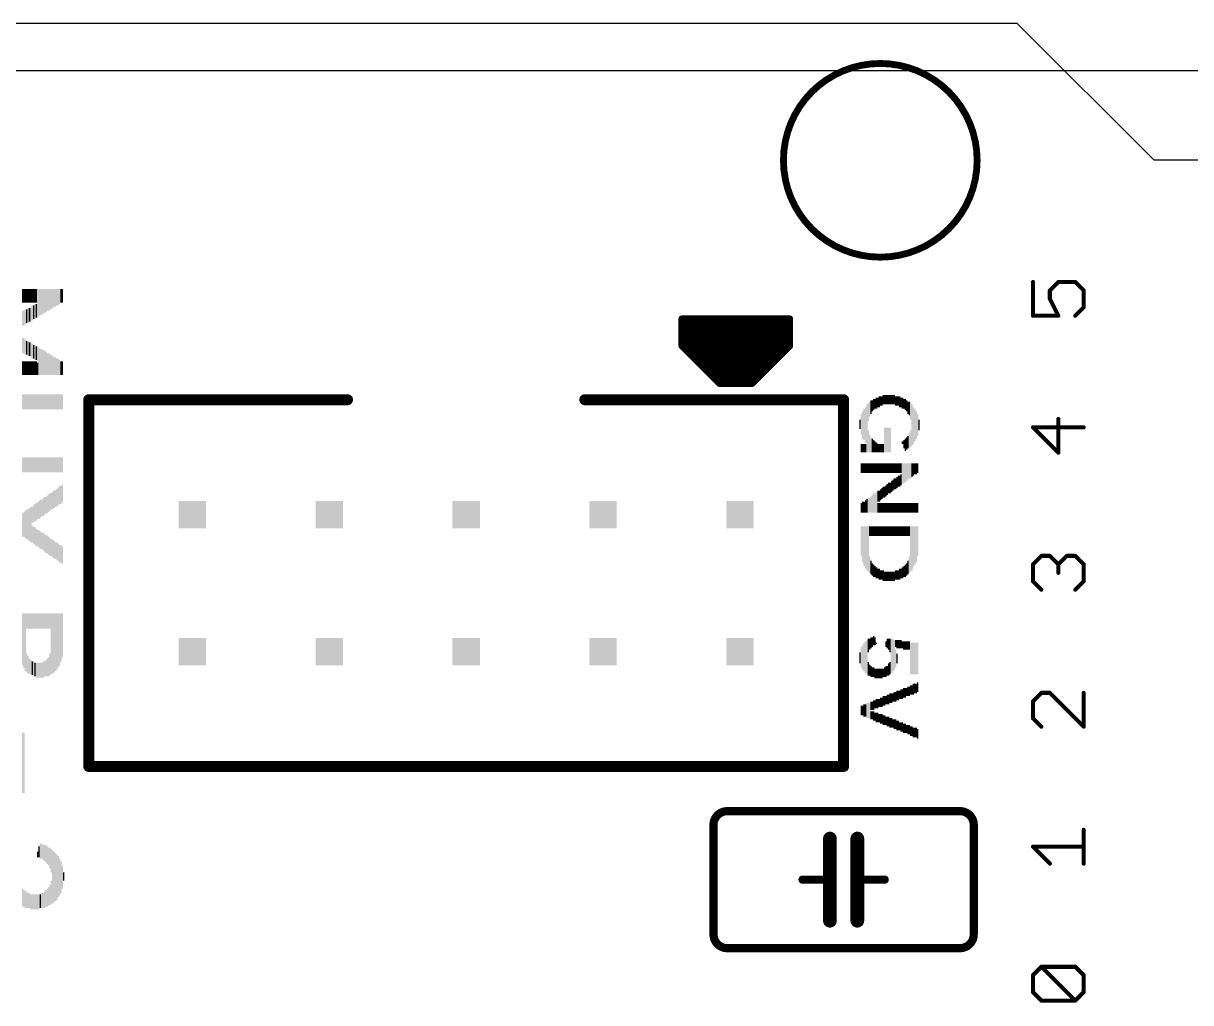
# Model space of a CAD drawing. Extents: x -5 to 130, y -14 to 61.
# Drawn here: x 68.49 to 90.14, y 42.72 to 60.88 of the extents above; entities that cross this region are included whole.
import ezdxf

# ---------------------------------------------------------------- set-up
doc = ezdxf.new("R2010")
doc.units = 0
for name, color, linetype in [('20', 178, 'CONTINUOUS'), ('21', 251, 'CONTINUOUS'), ('49', 251, 'CONTINUOUS'), ('51', 251, 'CONTINUOUS')]:
    doc.layers.add(name, color=color, linetype=linetype)

# ---------------------------------------------------------------- blocks, each defined once
blk = doc.blocks.new('RECT')
blk.add_solid([(-0.5, -0.5), (0.5, -0.5), (-0.5, 0.5), (0.5, 0.5)])

msp = doc.modelspace()

# ---------------------------------------------------------------- linework, layer by layer
at = {"layer": '20'}
msp.add_line((130, 60), (-5, 60), dxfattribs=at)
at = {"layer": '21'}
for points, const_width in [([(87.2113, 56.0842), (87.2113, 55.4571)], 0.0762), ([(87.5248, 55.9274), (87.6816, 56.0842)], 0.0762), ([(87.6816, 56.0842), (87.9951, 56.0842)], 0.0762), ([(87.9951, 56.0842), (88.1519, 55.9274)], 0.0762), ([(87.5248, 55.7706), (87.5248, 55.9274)], 0.0762), ([(88.1519, 55.9274), (88.1519, 55.6139)], 0.0762), ([(87.6816, 55.4571), (87.5248, 55.7706)], 0.0762), ([(88.1519, 55.6139), (87.9951, 55.4571)], 0.0762), ([(82.7, 55.4), (80.7, 55.4)], 0.127), ([(80.7, 55.4), (80.7, 54.9)], 0.127), ([(80.764, 55.4), (80.764, 54.836)], 0.127), ([(80.891, 55.4), (80.891, 54.709)], 0.127), ([(81.018, 55.4), (81.018, 54.582)], 0.127), ([(81.145, 55.4), (81.145, 54.455)], 0.127), ([(81.272, 55.4), (81.272, 54.328)], 0.127), ([(81.399, 55.4), (81.399, 54.201)], 0.127), ([(81.526, 55.4), (81.526, 54.2)], 0.127), ([(81.653, 55.4), (81.653, 54.2)], 0.127), ([(81.78, 55.4), (81.78, 54.2)], 0.127), ([(81.907, 55.4), (81.907, 54.2)], 0.127), ([(82.034, 55.4), (82.034, 54.234)], 0.127), ([(82.161, 55.4), (82.161, 54.361)], 0.127), ([(82.288, 55.4), (82.288, 54.488)], 0.127), ([(82.415, 55.4), (82.415, 54.615)], 0.127), ([(82.542, 55.4), (82.542, 54.742)], 0.127), ([(82.669, 55.4), (82.669, 54.869)], 0.127), ([(82.7, 54.9), (82.7, 55.4)], 0.127), ([(87.2113, 55.4571), (87.6816, 55.4571)], 0.0762), ([(80.7, 54.9), (81.4, 54.2)], 0.127), ([(82, 54.2), (82.7, 54.9)], 0.127), ([(81.4, 54.2), (81.7, 54.2)], 0.127), ([(81.7, 54.2), (82, 54.2)], 0.127), ([(69.7, 53.9), (69.7, 47.1)], 0.2032), ([(69.7, 53.9), (74.5, 53.9)], 0.2032), ([(83.7, 53.9), (78.9, 53.9)], 0.2032), ([(83.7, 53.9), (83.7, 47.1)], 0.2032), ([(87.6816, 52.9171), (87.6816, 53.5442)], 0.0762), ([(88.1519, 53.3874), (87.2113, 53.3874)], 0.0762), ([(87.2113, 53.3874), (87.6816, 52.9171)], 0.0762), ([(87.2113, 50.8474), (87.3681, 51.0042)], 0.0762), ([(87.2113, 50.5339), (87.2113, 50.8474)], 0.0762), ([(87.3681, 51.0042), (87.5248, 51.0042)], 0.0762), ([(87.5248, 51.0042), (87.6816, 50.8474)], 0.0762), ([(87.6816, 50.8474), (87.8384, 51.0042)], 0.0762), ([(87.6816, 50.8474), (87.6816, 50.6906)], 0.0762), ([(87.8384, 51.0042), (87.9951, 51.0042)], 0.0762), ([(87.9951, 51.0042), (88.1519, 50.8474)], 0.0762), ([(88.1519, 50.8474), (88.1519, 50.5339)], 0.0762), ([(87.3681, 50.3771), (87.2113, 50.5339)], 0.0762), ([(88.1519, 50.5339), (87.9951, 50.3771)], 0.0762), ([(87.3681, 48.4642), (87.2113, 48.3074)], 0.0762), ([(87.5248, 48.4642), (87.3681, 48.4642)], 0.0762), ([(88.1519, 47.8371), (87.5248, 48.4642)], 0.0762), ([(88.1519, 48.4642), (88.1519, 47.8371)], 0.0762), ([(87.2113, 48.3074), (87.2113, 47.9939)], 0.0762), ([(87.2113, 47.9939), (87.3681, 47.8371)], 0.0762), ([(83.7, 47.1), (69.7, 47.1)], 0.2032), ([(81.541, 46.27), (85.859, 46.27)], 0.1524), ([(81.287, 46.016), (81.287, 43.984)], 0.1524), ([(86.113, 46.016), (86.113, 43.984)], 0.1524), ([(88.1519, 45.2971), (88.1519, 45.9242)], 0.0762), ([(83.446, 45.762), (83.446, 45)], 0.254), ([(83.954, 45), (83.954, 45.762)], 0.254), ([(87.5248, 45.2971), (87.2113, 45.6106)], 0.0762), ([(87.2113, 45.6106), (88.1519, 45.6106)], 0.0762), ([(83.446, 45), (83.319, 45)], 0.1524), ([(83.446, 45), (83.446, 44.238)], 0.254), ([(83.954, 45), (83.954, 44.238)], 0.254), ([(84.081, 45), (83.954, 45)], 0.1524), ([(85.859, 43.73), (81.541, 43.73)], 0.1524), ([(87.2113, 43.2274), (87.3681, 43.3842)], 0.0762), ([(87.3681, 43.3842), (87.9951, 43.3842)], 0.0762), ([(87.9951, 42.7571), (87.3681, 43.3842)], 0.0762), ([(87.9951, 43.3842), (88.1519, 43.2274)], 0.0762), ([(87.2113, 42.9139), (87.2113, 43.2274)], 0.0762), ([(88.1519, 43.2274), (88.1519, 42.9139)], 0.0762), ([(87.3681, 42.7571), (87.2113, 42.9139)], 0.0762), ([(88.1519, 42.9139), (87.9951, 42.7571)], 0.0762), ([(87.9951, 42.7571), (87.3681, 42.7571)], 0.0762)]:
    msp.add_lwpolyline(points, dxfattribs=dict(at, const_width=const_width))
for points, const_width in [([(87.2303, 56.0842, 1), (87.1922, 56.0842)], 0.0381), ([(87.6816, 56.1032, 1), (87.6816, 56.0651)], 0.0381), ([(87.6951, 56.0707, 1), (87.6681, 56.0976)], 0.0381), ([(88.0086, 56.0976, 1), (87.9817, 56.0707)], 0.0381), ([(87.9951, 56.0651, 1), (87.9951, 56.1032)], 0.0381), ([(87.5114, 55.9409, 1), (87.5383, 55.9139)], 0.0381), ([(87.5439, 55.9274, 1), (87.5058, 55.9274)], 0.0381), ([(88.1709, 55.9274, 1), (88.1329, 55.9274)], 0.0381), ([(88.1384, 55.9139, 1), (88.1654, 55.9409)], 0.0381), ([(87.5419, 55.7792, 1), (87.5078, 55.7621)], 0.0381), ([(87.5058, 55.7706, 1), (87.5439, 55.7706)], 0.0381), ([(88.1654, 55.6004, 1), (88.1384, 55.6273)], 0.0381), ([(80.7, 55.4318, 1), (80.7, 55.3683)], 0.0635), ([(80.7318, 55.4, 1), (80.6683, 55.4)], 0.0635), ([(80.7958, 55.4, 1), (80.7323, 55.4)], 0.0635), ([(80.9228, 55.4, 1), (80.8593, 55.4)], 0.0635), ([(81.0498, 55.4, 1), (80.9862, 55.4)], 0.0635), ([(81.1768, 55.4, 1), (81.1133, 55.4)], 0.0635), ([(81.3038, 55.4, 1), (81.2403, 55.4)], 0.0635), ([(81.4308, 55.4, 1), (81.3672, 55.4)], 0.0635), ([(81.5578, 55.4, 1), (81.4943, 55.4)], 0.0635), ([(81.6848, 55.4, 1), (81.6213, 55.4)], 0.0635), ([(81.8118, 55.4, 1), (81.7482, 55.4)], 0.0635), ([(81.9388, 55.4, 1), (81.8753, 55.4)], 0.0635), ([(82.0658, 55.4, 1), (82.0023, 55.4)], 0.0635), ([(82.1928, 55.4, 1), (82.1292, 55.4)], 0.0635), ([(82.3198, 55.4, 1), (82.2563, 55.4)], 0.0635), ([(82.4468, 55.4, 1), (82.3833, 55.4)], 0.0635), ([(82.5738, 55.4, 1), (82.5102, 55.4)], 0.0635), ([(82.7007, 55.4, 1), (82.6372, 55.4)], 0.0635), ([(82.7318, 55.4, 1), (82.6683, 55.4)], 0.0635), ([(82.7, 55.3683, 1), (82.7, 55.4318)], 0.0635), ([(87.2113, 55.4762, 1), (87.2113, 55.4381)], 0.0381), ([(87.1922, 55.4571, 1), (87.2303, 55.4571)], 0.0381), ([(87.6646, 55.4486, 1), (87.6986, 55.4656)], 0.0381), ([(87.6816, 55.4381, 1), (87.6816, 55.4762)], 0.0381), ([(87.9817, 55.4706, 1), (88.0086, 55.4436)], 0.0381), ([(88.1329, 55.6139, 1), (88.1709, 55.6139)], 0.0381), ([(80.7225, 54.9225, 1), (80.6775, 54.8775)], 0.0635), ([(80.6683, 54.9, 1), (80.7318, 54.9)], 0.0635), ([(80.7323, 54.836, 1), (80.7958, 54.836)], 0.0635), ([(82.5102, 54.742, 1), (82.5738, 54.742)], 0.0635), ([(82.6372, 54.869, 1), (82.7007, 54.869)], 0.0635), ([(82.6683, 54.9, 1), (82.7318, 54.9)], 0.0635), ([(82.7225, 54.8775, 1), (82.6775, 54.9225)], 0.0635), ([(80.8593, 54.709, 1), (80.9228, 54.709)], 0.0635), ([(80.9862, 54.582, 1), (81.0498, 54.582)], 0.0635), ([(82.3833, 54.615, 1), (82.4468, 54.615)], 0.0635), ([(81.1133, 54.455, 1), (81.1768, 54.455)], 0.0635), ([(81.2403, 54.328, 1), (81.3038, 54.328)], 0.0635), ([(82.1292, 54.361, 1), (82.1928, 54.361)], 0.0635), ([(82.2563, 54.488, 1), (82.3198, 54.488)], 0.0635), ([(81.3672, 54.201, 1), (81.4308, 54.201)], 0.0635), ([(81.4, 54.2318, 1), (81.4, 54.1683)], 0.0635), ([(81.3775, 54.1775, 1), (81.4225, 54.2225)], 0.0635), ([(81.4943, 54.2, 1), (81.5578, 54.2)], 0.0635), ([(81.6213, 54.2, 1), (81.6848, 54.2)], 0.0635), ([(81.7, 54.2318, 1), (81.7, 54.1683)], 0.0635), ([(81.7, 54.1683, 1), (81.7, 54.2318)], 0.0635), ([(81.7482, 54.2, 1), (81.8118, 54.2)], 0.0635), ([(81.8753, 54.2, 1), (81.9388, 54.2)], 0.0635), ([(81.9775, 54.2225, 1), (82.0225, 54.1775)], 0.0635), ([(82, 54.1683, 1), (82, 54.2318)], 0.0635), ([(82.0023, 54.234, 1), (82.0658, 54.234)], 0.0635), ([(69.7508, 53.9, 1), (69.6492, 53.9)], 0.1016), ([(69.7, 53.9508, 1), (69.7, 53.8492)], 0.1016), ([(74.5, 53.8492, 1), (74.5, 53.9508)], 0.1016), ([(78.9, 53.9508, 1), (78.9, 53.8492)], 0.1016), ([(83.7508, 53.9, 1), (83.6492, 53.9)], 0.1016), ([(83.7, 53.8492, 1), (83.7, 53.9508)], 0.1016), ([(87.7006, 53.5442, 1), (87.6626, 53.5442)], 0.0381), ([(87.2248, 53.4009, 1), (87.1978, 53.3739)], 0.0381), ([(87.2113, 53.4064, 1), (87.2113, 53.3683)], 0.0381), ([(88.1519, 53.3683, 1), (88.1519, 53.4064)], 0.0381), ([(87.6626, 52.9171, 1), (87.7006, 52.9171)], 0.0381), ([(87.6681, 52.9036, 1), (87.6951, 52.9306)], 0.0381), ([(87.2303, 50.8474, 1), (87.1922, 50.8474)], 0.0381), ([(87.1978, 50.8609, 1), (87.2248, 50.8339)], 0.0381), ([(87.3681, 51.0232, 1), (87.3681, 50.9851)], 0.0381), ([(87.3815, 50.9907, 1), (87.3546, 51.0176)], 0.0381), ([(87.5383, 51.0176, 1), (87.5114, 50.9907)], 0.0381), ([(87.5248, 50.9851, 1), (87.5248, 51.0232)], 0.0381), ([(87.6681, 50.8609, 1), (87.6951, 50.8339)], 0.0381), ([(87.7006, 50.8474, 1), (87.6626, 50.8474)], 0.0381), ([(87.6681, 50.8339, 1), (87.6951, 50.8609)], 0.0381), ([(87.8384, 51.0232, 1), (87.8384, 50.9851)], 0.0381), ([(87.8518, 50.9907, 1), (87.8249, 51.0176)], 0.0381), ([(88.0086, 51.0176, 1), (87.9817, 50.9907)], 0.0381), ([(87.9951, 50.9851, 1), (87.9951, 51.0232)], 0.0381), ([(88.1709, 50.8474, 1), (88.1329, 50.8474)], 0.0381), ([(88.1384, 50.8339, 1), (88.1654, 50.8609)], 0.0381), ([(87.6626, 50.6906, 1), (87.7006, 50.6906)], 0.0381), ([(87.2248, 50.5473, 1), (87.1978, 50.5204)], 0.0381), ([(87.1922, 50.5339, 1), (87.2303, 50.5339)], 0.0381), ([(88.1329, 50.5339, 1), (88.1709, 50.5339)], 0.0381), ([(88.1654, 50.5204, 1), (88.1384, 50.5473)], 0.0381), ([(87.3546, 50.3636, 1), (87.3815, 50.3906)], 0.0381), ([(87.9817, 50.3906, 1), (88.0086, 50.3636)], 0.0381), ([(87.3681, 48.4832, 1), (87.3681, 48.4451)], 0.0381), ([(87.3815, 48.4507, 1), (87.3546, 48.4776)], 0.0381), ([(87.5383, 48.4776, 1), (87.5114, 48.4507)], 0.0381), ([(87.5248, 48.4451, 1), (87.5248, 48.4832)], 0.0381), ([(88.1709, 48.4642, 1), (88.1329, 48.4642)], 0.0381), ([(87.2303, 48.3074, 1), (87.1922, 48.3074)], 0.0381), ([(87.1978, 48.3209, 1), (87.2248, 48.2939)], 0.0381), ([(87.2248, 48.0073, 1), (87.1978, 47.9804)], 0.0381), ([(87.1922, 47.9939, 1), (87.2303, 47.9939)], 0.0381), ([(87.3546, 47.8236, 1), (87.3815, 47.8506)], 0.0381), ([(88.1329, 47.8371, 1), (88.1709, 47.8371)], 0.0381), ([(88.1384, 47.8236, 1), (88.1654, 47.8506)], 0.0381), ([(69.7, 47.1508, 1), (69.7, 47.0492)], 0.1016), ([(83.7, 47.0492, 1), (83.7, 47.1508)], 0.1016), ([(69.6492, 47.1, 1), (69.7508, 47.1)], 0.1016), ([(83.6492, 47.1, 1), (83.7508, 47.1)], 0.1016), ([(81.541, 46.27, 0.4142), (81.287, 46.016)], 0.1524), ([(81.541, 46.3081, 1), (81.541, 46.2319)], 0.0762), ([(81.541, 46.2319, 1), (81.541, 46.3081)], 0.0762), ([(86.113, 46.016, 0.4142), (85.859, 46.27)], 0.1524), ([(85.859, 46.3081, 1), (85.859, 46.2319)], 0.0762), ([(85.859, 46.2319, 1), (85.859, 46.3081)], 0.0762), ([(81.3251, 46.016, 1), (81.2489, 46.016)], 0.0762), ([(81.2489, 46.016, 1), (81.3251, 46.016)], 0.0762), ([(86.1511, 46.016, 1), (86.0749, 46.016)], 0.0762), ([(86.0749, 46.016, 1), (86.1511, 46.016)], 0.0762), ([(88.1709, 45.9242, 1), (88.1329, 45.9242)], 0.0381), ([(83.5095, 45.762, 1), (83.3825, 45.762)], 0.127), ([(84.0175, 45.762, 1), (83.8905, 45.762)], 0.127), ([(87.2248, 45.6241, 1), (87.1978, 45.5972)], 0.0381), ([(87.2113, 45.6297, 1), (87.2113, 45.5916)], 0.0381), ([(88.1519, 45.5916, 1), (88.1519, 45.6297)], 0.0381), ([(87.5114, 45.2836, 1), (87.5383, 45.3106)], 0.0381), ([(88.1329, 45.2971, 1), (88.1709, 45.2971)], 0.0381), ([(83.319, 45.0381, 1), (83.319, 44.9619)], 0.0762), ([(83.5095, 45, 1), (83.3825, 45)], 0.127), ([(83.3825, 45, 1), (83.5095, 45)], 0.127), ([(83.446, 44.9619, 1), (83.446, 45.0381)], 0.0762), ([(84.0175, 45, 1), (83.8905, 45)], 0.127), ([(83.8905, 45, 1), (84.0175, 45)], 0.127), ([(83.954, 45.0381, 1), (83.954, 44.9619)], 0.0762), ([(84.081, 44.9619, 1), (84.081, 45.0381)], 0.0762), ([(83.3825, 44.238, 1), (83.5095, 44.238)], 0.127), ([(83.8905, 44.238, 1), (84.0175, 44.238)], 0.127), ([(81.287, 43.984, 0.4142), (81.541, 43.73)], 0.1524), ([(81.3251, 43.984, 1), (81.2489, 43.984)], 0.0762), ([(81.2489, 43.984, 1), (81.3251, 43.984)], 0.0762), ([(85.859, 43.73, 0.4142), (86.113, 43.984)], 0.1524), ([(86.1511, 43.984, 1), (86.0749, 43.984)], 0.0762), ([(86.0749, 43.984, 1), (86.1511, 43.984)], 0.0762), ([(81.541, 43.7681, 1), (81.541, 43.6919)], 0.0762), ([(81.541, 43.6919, 1), (81.541, 43.7681)], 0.0762), ([(85.859, 43.7681, 1), (85.859, 43.6919)], 0.0762), ([(85.859, 43.6919, 1), (85.859, 43.7681)], 0.0762), ([(87.3681, 43.4032, 1), (87.3681, 43.3651)], 0.0381), ([(87.3815, 43.3976, 1), (87.3546, 43.3707)], 0.0381), ([(87.3815, 43.3707, 1), (87.3546, 43.3976)], 0.0381), ([(88.0086, 43.3976, 1), (87.9817, 43.3707)], 0.0381), ([(87.9951, 43.3651, 1), (87.9951, 43.4032)], 0.0381), ([(87.2303, 43.2274, 1), (87.1922, 43.2274)], 0.0381), ([(87.1978, 43.2409, 1), (87.2248, 43.2139)], 0.0381), ([(88.1709, 43.2274, 1), (88.1329, 43.2274)], 0.0381), ([(88.1384, 43.2139, 1), (88.1654, 43.2409)], 0.0381), ([(87.2248, 42.9273, 1), (87.1978, 42.9004)], 0.0381), ([(87.1922, 42.9139, 1), (87.2303, 42.9139)], 0.0381), ([(88.1329, 42.9139, 1), (88.1709, 42.9139)], 0.0381), ([(88.1654, 42.9004, 1), (88.1384, 42.9273)], 0.0381), ([(87.3681, 42.7762, 1), (87.3681, 42.7381)], 0.0381), ([(87.3546, 42.7436, 1), (87.3815, 42.7706)], 0.0381), ([(87.9817, 42.7706, 1), (88.0086, 42.7436)], 0.0381), ([(87.9817, 42.7436, 1), (88.0086, 42.7706)], 0.0381), ([(87.9951, 42.7381, 1), (87.9951, 42.7762)], 0.0381)]:
    msp.add_lwpolyline(points, format="xyb", dxfattribs=dict(at, const_width=const_width))
at = {"layer": '49', "const_width": 0.127}
msp.add_lwpolyline([(84.38, 56.544, 1), (84.38, 60.136, 1), (84.38, 56.544)], format="xyb", dxfattribs=at)
at = {"layer": '51'}
for p, q in [((86.92, 60.88), (54.154, 60.88)), ((89.46, 58.34), (86.92, 60.88)), ((92, 58.34), (89.46, 58.34))]:
    msp.add_line(p, q, dxfattribs=at)
at = {"layer": '51', "const_width": 0.1524}
for points in [[(83.319, 45), (82.938, 45)], [(84.462, 45), (84.081, 45)]]:
    msp.add_lwpolyline(points, dxfattribs=at)
at = {"layer": '51', "const_width": 0.0762}
for points in [[(82.938, 45.0381, 1), (82.938, 44.9619)], [(83.319, 44.9619, 1), (83.319, 45.0381)], [(84.081, 45.0381, 1), (84.081, 44.9619)], [(84.462, 44.9619, 1), (84.462, 45.0381)]]:
    msp.add_lwpolyline(points, format="xyb", dxfattribs=at)

# ---------------------------------------------------------------- block references
at = {"layer": '21', "yscale": 0.0254, "rotation": 270}
for p, xscale in [((68.4752, 55.8295), 0.254), ((68.5006, 55.8295), 0.254), ((68.526, 55.8295), 0.254), ((68.5514, 55.8295), 0.254), ((68.5768, 55.8295), 0.254), ((68.6022, 55.8295), 0.254), ((68.6276, 55.8295), 0.254), ((68.653, 55.8295), 0.254), ((68.6784, 55.8295), 0.254), ((68.7038, 55.8295), 0.254), ((68.7292, 55.8295), 0.254), ((68.7546, 55.6898), 0.5334), ((68.78, 55.7025), 0.508), ((68.8054, 55.7152), 0.4826), ((68.8308, 55.7152), 0.4826), ((68.8562, 55.7279), 0.4572), ((68.8816, 55.7279), 0.4572), ((68.907, 55.7406), 0.4318), ((68.9324, 55.7533), 0.4064), ((68.9578, 55.7533), 0.4064), ((68.9832, 55.766), 0.381), ((69.0086, 55.766), 0.381), ((69.034, 55.7787), 0.3556), ((69.0594, 55.7914), 0.3302), ((69.0848, 55.7914), 0.3302), ((69.1102, 55.8041), 0.3048), ((69.1356, 55.8041), 0.3048), ((69.161, 55.8168), 0.2794), ((69.1864, 55.8295), 0.254), ((69.2118, 55.8295), 0.254), ((68.653, 55.512), 0.2794), ((68.6784, 55.5247), 0.254), ((68.7038, 55.5374), 0.2794), ((68.7292, 55.5501), 0.254), ((68.4752, 55.4104), 0.2794), ((68.5006, 55.4104), 0.2794), ((68.526, 55.4358), 0.2794), ((68.5514, 55.4485), 0.254), ((68.5768, 55.4612), 0.2794), ((68.6022, 55.4739), 0.254), ((68.6276, 55.4866), 0.2794), ((68.4752, 54.9024), 0.2794), ((68.5006, 54.9024), 0.2794), ((68.526, 54.877), 0.2794), ((68.5514, 54.8643), 0.254), ((68.5768, 54.8516), 0.2794), ((68.6022, 54.8389), 0.254), ((68.6276, 54.8262), 0.2794), ((68.653, 54.8008), 0.2794), ((68.6784, 54.7881), 0.254), ((68.7038, 54.7754), 0.2794), ((68.7292, 54.7627), 0.254), ((68.7546, 54.75), 0.2794), ((68.78, 54.6103), 0.508), ((68.8054, 54.5976), 0.4826), ((68.8308, 54.5976), 0.4826), ((68.8562, 54.5849), 0.4572), ((68.8816, 54.5849), 0.4572), ((68.907, 54.5722), 0.4318), ((68.4752, 54.4833), 0.254), ((68.5006, 54.4833), 0.254), ((68.526, 54.4833), 0.254), ((68.5514, 54.4833), 0.254), ((68.5768, 54.4833), 0.254), ((68.6022, 54.4833), 0.254), ((68.6276, 54.4833), 0.254), ((68.653, 54.4833), 0.254), ((68.6784, 54.4833), 0.254), ((68.7038, 54.4833), 0.254), ((68.7292, 54.4833), 0.254), ((68.7546, 54.4706), 0.2286), ((68.9324, 54.5595), 0.4064), ((68.9578, 54.5595), 0.4064), ((68.9832, 54.5468), 0.381), ((69.0086, 54.5468), 0.381), ((69.034, 54.5341), 0.3556), ((69.0594, 54.5214), 0.3302), ((69.0848, 54.5214), 0.3302), ((69.1102, 54.5087), 0.3048), ((69.1356, 54.5087), 0.3048), ((69.161, 54.496), 0.2794), ((69.1864, 54.4833), 0.254), ((69.2118, 54.4833), 0.254), ((68.4752, 53.861), 0.2794), ((68.5006, 53.861), 0.2794), ((68.526, 53.861), 0.2794), ((68.5514, 53.861), 0.2794), ((68.5768, 53.861), 0.2794), ((68.6022, 53.861), 0.2794), ((68.6276, 53.861), 0.2794), ((68.653, 53.861), 0.2794), ((68.6784, 53.861), 0.2794), ((68.7038, 53.861), 0.2794), ((68.7292, 53.861), 0.2794), ((68.7546, 53.861), 0.2794), ((68.78, 53.861), 0.2794), ((68.8054, 53.861), 0.2794), ((68.8308, 53.861), 0.2794), ((68.8562, 53.861), 0.2794), ((68.8816, 53.861), 0.2794), ((68.907, 53.861), 0.2794), ((68.9324, 53.861), 0.2794), ((68.9578, 53.861), 0.2794), ((68.9832, 53.861), 0.2794), ((69.0086, 53.861), 0.2794), ((69.034, 53.861), 0.2794), ((69.0594, 53.861), 0.2794), ((69.0848, 53.861), 0.2794), ((69.1102, 53.861), 0.2794), ((69.1356, 53.861), 0.2794), ((69.161, 53.861), 0.2794), ((69.1864, 53.861), 0.2794), ((69.2118, 53.861), 0.2794), ((84.2586, 53.8127), 0.2032), ((84.284, 53.8254), 0.1778), ((84.3094, 53.8381), 0.2032), ((84.3348, 53.8508), 0.1778), ((84.3602, 53.8635), 0.2032), ((84.3856, 53.8762), 0.1778), ((84.411, 53.8762), 0.1778), ((84.4364, 53.9016), 0.1778), ((84.4618, 53.9016), 0.1778), ((84.4872, 53.9016), 0.1778), ((84.5126, 53.9016), 0.1778), ((84.538, 53.9016), 0.1778), ((84.5634, 53.9016), 0.1778), ((84.5888, 53.9016), 0.1778), ((84.6142, 53.9016), 0.1778), ((84.6396, 53.9016), 0.1778), ((84.665, 53.8762), 0.1778), ((84.6904, 53.8762), 0.1778), ((84.7158, 53.8762), 0.1778), ((84.7412, 53.8635), 0.2032), ((84.7666, 53.8508), 0.1778), ((84.792, 53.8381), 0.2032), ((84.8174, 53.8254), 0.1778), ((84.8428, 53.8127), 0.2032), ((84.0808, 53.4444), 0.5842), ((84.1062, 53.4317), 0.6604), ((84.1316, 53.3682), 0.889), ((84.157, 53.673), 0.3302), ((84.1824, 53.7238), 0.2794), ((84.2078, 53.7619), 0.254), ((84.2332, 53.7873), 0.2032), ((84.8682, 53.7873), 0.2032), ((84.8936, 53.7492), 0.2286), ((84.919, 53.7365), 0.254), ((84.9444, 53.6857), 0.3048), ((84.9698, 53.4317), 0.762), ((84.9952, 53.419), 0.6858), ((85.0206, 53.4317), 0.6096), ((84.0046, 53.4444), 0.1778), ((84.03, 53.4444), 0.381), ((84.0554, 53.4317), 0.508), ((85.046, 53.4317), 0.508), ((85.0714, 53.4317), 0.4064), ((85.0968, 53.4317), 0.2032), ((84.157, 53.1269), 0.4064), ((84.1824, 53.0888), 0.3302), ((84.4618, 53.1523), 0.4572), ((84.4872, 53.1523), 0.4572), ((84.5126, 53.1523), 0.4572), ((84.538, 53.1523), 0.4572), ((84.5634, 53.1523), 0.4572), ((84.919, 53.1396), 0.2794), ((84.9444, 53.1777), 0.3048), ((84.03, 52.9999), 0.1524), ((84.0554, 52.9999), 0.1524), ((84.0808, 52.9999), 0.1524), ((84.1062, 52.9999), 0.1524), ((84.2078, 53.0634), 0.2794), ((84.2332, 53.0507), 0.254), ((84.2586, 53.038), 0.2286), ((84.284, 53.0253), 0.2032), ((84.3094, 53.0126), 0.1778), ((84.3348, 52.9999), 0.1524), ((84.3602, 52.9999), 0.1524), ((84.3856, 52.9999), 0.1524), ((84.411, 52.9999), 0.1524), ((84.4364, 52.9999), 0.1524), ((84.792, 53.1015), 0.0508), ((84.8174, 53.0761), 0.1524), ((84.8428, 53.0634), 0.2286), ((84.8682, 53.0888), 0.2286), ((84.8936, 53.1142), 0.2286), ((68.4752, 52.6926), 0.2794), ((68.5006, 52.6926), 0.2794), ((68.526, 52.6926), 0.2794), ((68.5514, 52.6926), 0.2794), ((68.5768, 52.6926), 0.2794), ((68.6022, 52.6926), 0.2794), ((68.6276, 52.6926), 0.2794), ((68.653, 52.6926), 0.2794), ((68.6784, 52.6926), 0.2794), ((68.7038, 52.6926), 0.2794), ((68.7292, 52.6926), 0.2794), ((68.7546, 52.6926), 0.2794), ((68.78, 52.6926), 0.2794), ((68.8054, 52.6926), 0.2794), ((68.8308, 52.6926), 0.2794), ((68.8562, 52.6926), 0.2794), ((68.8816, 52.6926), 0.2794), ((68.907, 52.6926), 0.2794), ((68.9324, 52.6926), 0.2794), ((68.9578, 52.6926), 0.2794), ((68.9832, 52.6926), 0.2794), ((69.0086, 52.6926), 0.2794), ((69.034, 52.6926), 0.2794), ((69.0594, 52.6926), 0.2794), ((69.0848, 52.6926), 0.2794), ((69.1102, 52.6926), 0.2794), ((69.1356, 52.6926), 0.2794), ((69.161, 52.6926), 0.2794), ((69.1864, 52.6926), 0.2794), ((69.2118, 52.6926), 0.2794), ((84.03, 52.6316), 0.1778), ((84.0554, 52.6316), 0.1778), ((84.0808, 52.6316), 0.1778), ((84.1062, 52.6316), 0.1778), ((84.1316, 52.6316), 0.1778), ((84.157, 52.6316), 0.1778), ((84.1824, 52.6316), 0.1778), ((84.2078, 52.6316), 0.1778), ((84.2332, 52.6316), 0.1778), ((84.2586, 52.6316), 0.1778), ((84.284, 52.6316), 0.1778), ((84.3094, 52.6316), 0.1778), ((84.3348, 52.6316), 0.1778), ((84.3602, 52.6316), 0.1778), ((84.3856, 52.6316), 0.1778), ((84.411, 52.6316), 0.1778), ((84.4364, 52.6316), 0.1778), ((84.4618, 52.6316), 0.1778), ((84.4872, 52.6316), 0.1778), ((84.5126, 52.6316), 0.1778), ((84.538, 52.6316), 0.1778), ((84.5634, 52.6316), 0.1778), ((84.5888, 52.6316), 0.1778), ((84.6142, 52.6316), 0.1778), ((84.6396, 52.6316), 0.1778), ((84.665, 52.6316), 0.1778), ((84.6904, 52.6316), 0.1778), ((84.7158, 52.6316), 0.1778), ((84.7412, 52.6316), 0.1778), ((84.7666, 52.6316), 0.1778), ((84.792, 52.53), 0.381), ((84.8174, 52.5427), 0.3556), ((84.8428, 52.5427), 0.3556), ((84.8682, 52.5554), 0.3302), ((84.8936, 52.5681), 0.3048), ((84.919, 52.5808), 0.2794), ((84.9444, 52.5808), 0.2794), ((84.9698, 52.5935), 0.254), ((84.9952, 52.6062), 0.2286), ((85.0206, 52.6189), 0.2032), ((85.046, 52.6189), 0.2032), ((85.0714, 52.6316), 0.1778), ((84.5888, 52.2887), 0.2032), ((84.6142, 52.3141), 0.2032), ((84.6396, 52.3395), 0.2032), ((84.665, 52.3395), 0.2032), ((84.6904, 52.3649), 0.2032), ((84.7158, 52.3903), 0.2032), ((84.7412, 52.3903), 0.2032), ((84.7666, 52.4157), 0.2032), ((68.9832, 52.0068), 0.3302), ((69.0086, 52.0195), 0.3048), ((69.034, 52.0322), 0.3302), ((69.0594, 52.0576), 0.3302), ((69.0848, 52.0703), 0.3048), ((69.1102, 52.083), 0.3302), ((69.1356, 52.1084), 0.3302), ((69.161, 52.1338), 0.3302), ((69.1864, 52.1338), 0.3302), ((69.2118, 52.1592), 0.3302), ((84.3094, 51.9966), 0.381), ((84.3348, 52.1109), 0.2032), ((84.3602, 52.1109), 0.2032), ((84.3856, 52.1363), 0.2032), ((84.411, 52.1617), 0.2032), ((84.4364, 52.1871), 0.2032), ((84.4618, 52.1871), 0.2032), ((84.4872, 52.2125), 0.2032), ((84.5126, 52.2379), 0.2032), ((84.538, 52.2633), 0.2032), ((84.5634, 52.2633), 0.2032), ((68.7038, 51.8036), 0.3302), ((68.7292, 51.829), 0.3302), ((68.7546, 51.8417), 0.3048), ((68.78, 51.8544), 0.3302), ((68.8054, 51.8798), 0.3302), ((68.8308, 51.8925), 0.3048), ((68.8562, 51.9052), 0.3302), ((68.8816, 51.9306), 0.3302), ((68.907, 51.9433), 0.3048), ((68.9324, 51.956), 0.3302), ((68.9578, 51.9814), 0.3302), ((84.03, 51.895), 0.1778), ((84.0554, 51.9077), 0.2032), ((84.0808, 51.9077), 0.2032), ((84.1062, 51.9204), 0.2286), ((84.1316, 51.9331), 0.254), ((84.157, 51.9458), 0.2794), ((84.1824, 51.9458), 0.2794), ((84.2078, 51.9585), 0.3048), ((84.2332, 51.9712), 0.3302), ((84.2586, 51.9839), 0.3556), ((84.284, 51.9839), 0.3556), ((84.3348, 51.895), 0.1778), ((84.3602, 51.895), 0.1778), ((84.3856, 51.895), 0.1778), ((84.411, 51.895), 0.1778), ((84.4364, 51.895), 0.1778), ((84.4618, 51.895), 0.1778), ((84.4872, 51.895), 0.1778), ((84.5126, 51.895), 0.1778), ((84.538, 51.895), 0.1778), ((84.5634, 51.895), 0.1778), ((84.5888, 51.895), 0.1778), ((84.6142, 51.895), 0.1778), ((84.6396, 51.895), 0.1778), ((84.665, 51.895), 0.1778), ((84.6904, 51.895), 0.1778), ((84.7158, 51.895), 0.1778), ((84.7412, 51.895), 0.1778), ((84.7666, 51.895), 0.1778), ((84.792, 51.895), 0.1778), ((84.8174, 51.895), 0.1778), ((84.8428, 51.895), 0.1778), ((84.8682, 51.895), 0.1778), ((84.8936, 51.895), 0.1778), ((84.919, 51.895), 0.1778), ((84.9444, 51.895), 0.1778), ((84.9698, 51.895), 0.1778), ((84.9952, 51.895), 0.1778), ((85.0206, 51.895), 0.1778), ((85.046, 51.895), 0.1778), ((85.0714, 51.895), 0.1778), ((68.4752, 51.575), 0.4318), ((68.5006, 51.5877), 0.4572), ((68.526, 51.5877), 0.508), ((68.5514, 51.5877), 0.5588), ((68.5768, 51.5877), 0.5588), ((68.6022, 51.5877), 0.6096), ((68.6276, 51.5877), 0.6604), ((68.653, 51.7655), 0.3048), ((68.6784, 51.7909), 0.3048), ((68.653, 51.4099), 0.3048), ((68.6784, 51.3845), 0.3048), ((68.7038, 51.3718), 0.3302), ((84.03, 51.2727), 0.5588), ((84.0554, 51.2219), 0.6604), ((84.0808, 51.1838), 0.7366), ((84.1062, 51.1584), 0.7874), ((84.1316, 51.1457), 0.8128), ((84.157, 51.133), 0.8382), ((84.1824, 51.4632), 0.1778), ((84.2078, 51.4632), 0.1778), ((84.2332, 51.4632), 0.1778), ((84.2586, 51.4632), 0.1778), ((84.284, 51.4632), 0.1778), ((84.3094, 51.4632), 0.1778), ((84.3348, 51.4632), 0.1778), ((84.3602, 51.4632), 0.1778), ((84.3856, 51.4632), 0.1778), ((84.411, 51.4632), 0.1778), ((84.4364, 51.4632), 0.1778), ((84.4618, 51.4632), 0.1778), ((84.4872, 51.4632), 0.1778), ((84.5126, 51.4632), 0.1778), ((84.538, 51.4632), 0.1778), ((84.5634, 51.4632), 0.1778), ((84.5888, 51.4632), 0.1778), ((84.6142, 51.4632), 0.1778), ((84.6396, 51.4632), 0.1778), ((84.665, 51.4632), 0.1778), ((84.6904, 51.4632), 0.1778), ((84.7158, 51.4632), 0.1778), ((84.7412, 51.4632), 0.1778), ((84.7666, 51.4632), 0.1778), ((84.792, 51.4632), 0.1778), ((84.8174, 51.4632), 0.1778), ((84.8428, 51.4632), 0.1778), ((84.8682, 51.4632), 0.1778), ((84.8936, 51.4632), 0.1778), ((84.919, 51.4632), 0.1778), ((84.9444, 51.133), 0.8382), ((84.9698, 51.1457), 0.8128), ((84.9952, 51.1711), 0.762), ((85.0206, 51.1965), 0.7112), ((85.046, 51.2219), 0.6604), ((85.0714, 51.2727), 0.5588), ((68.7292, 51.3464), 0.3302), ((68.7546, 51.3337), 0.3048), ((68.78, 51.321), 0.3302), ((68.8054, 51.2956), 0.3302), ((68.8308, 51.2829), 0.3048), ((68.8562, 51.2702), 0.3302), ((68.8816, 51.2448), 0.3302), ((68.907, 51.2194), 0.3302), ((68.9324, 51.2194), 0.3302), ((68.9578, 51.194), 0.3302), ((68.9832, 51.1686), 0.3302), ((69.0086, 51.1559), 0.3048), ((69.034, 51.1432), 0.3302), ((69.0594, 51.1178), 0.3302), ((69.0848, 51.1051), 0.3048), ((69.1102, 51.0924), 0.3302), ((69.1356, 51.067), 0.3302), ((69.161, 51.0416), 0.3302), ((69.1864, 51.0416), 0.3302), ((69.2118, 51.0162), 0.3302), ((84.1824, 50.8409), 0.3048), ((84.2078, 50.7901), 0.254), ((84.8936, 50.7901), 0.254), ((84.919, 50.8409), 0.3048), ((84.2332, 50.752), 0.2286), ((84.2586, 50.7266), 0.2286), ((84.284, 50.7139), 0.2032), ((84.3094, 50.6885), 0.2032), ((84.3348, 50.6758), 0.1778), ((84.3602, 50.6631), 0.2032), ((84.3856, 50.6504), 0.1778), ((84.411, 50.6504), 0.1778), ((84.4364, 50.6377), 0.2032), ((84.4618, 50.625), 0.1778), ((84.4872, 50.625), 0.1778), ((84.5126, 50.625), 0.1778), ((84.538, 50.625), 0.1778), ((84.5634, 50.625), 0.1778), ((84.5888, 50.625), 0.1778), ((84.6142, 50.625), 0.1778), ((84.6396, 50.625), 0.1778), ((84.665, 50.6504), 0.1778), ((84.6904, 50.6504), 0.1778), ((84.7158, 50.6504), 0.1778), ((84.7412, 50.6631), 0.2032), ((84.7666, 50.6758), 0.1778), ((84.792, 50.6885), 0.2032), ((84.8174, 50.7139), 0.2032), ((84.8428, 50.7266), 0.2286), ((84.8682, 50.752), 0.2286), ((68.4752, 49.4541), 0.9652), ((68.5006, 49.4287), 1.016), ((68.526, 49.4033), 1.0668), ((68.5514, 49.797), 0.2794), ((68.5768, 49.797), 0.2794), ((68.6022, 49.797), 0.2794), ((68.6276, 49.797), 0.2794), ((68.653, 49.797), 0.2794), ((68.6784, 49.797), 0.2794), ((68.7038, 49.797), 0.2794), ((68.7292, 49.797), 0.2794), ((68.7546, 49.797), 0.2794), ((68.78, 49.797), 0.2794), ((68.8054, 49.797), 0.2794), ((68.8308, 49.797), 0.2794), ((68.8562, 49.797), 0.2794), ((68.8816, 49.797), 0.2794), ((68.907, 49.797), 0.2794), ((68.9324, 49.797), 0.2794), ((68.9578, 49.797), 0.2794), ((68.9832, 49.797), 0.2794), ((69.0086, 49.3779), 1.1176), ((69.034, 49.3779), 1.1176), ((69.0594, 49.3906), 1.0922), ((69.0848, 49.4033), 1.0668), ((69.1102, 49.416), 1.0414), ((69.1356, 49.4414), 0.9906), ((69.161, 49.4541), 0.9652), ((69.1864, 49.4922), 0.889), ((69.2118, 49.5303), 0.8128), ((84.08, 49.127), 0.5334), ((84.1054, 49.127), 0.5842), ((84.1308, 49.127), 0.635), ((84.1562, 49.3429), 0.254), ((84.1816, 49.3683), 0.2032), ((84.207, 49.3937), 0.2032), ((84.2324, 49.4064), 0.1778), ((84.2578, 49.4318), 0.1778), ((84.2832, 49.4191), 0.1524), ((84.3086, 49.381), 0.0254), ((84.4864, 49.3683), 0.1016), ((84.5118, 49.381), 0.1778), ((84.5372, 49.3683), 0.2032), ((84.5626, 49.3429), 0.254), ((84.588, 49.1524), 0.635), ((84.6134, 49.1651), 0.6096), ((84.6388, 49.1651), 0.5588), ((84.6642, 49.381), 0.127), ((84.6896, 49.3683), 0.1524), ((84.715, 49.3683), 0.1524), ((84.7404, 49.3683), 0.1524), ((84.7658, 49.3683), 0.1524), ((84.7912, 49.3556), 0.127), ((84.8166, 49.3429), 0.1524), ((84.842, 49.3429), 0.1524), ((84.8674, 49.3429), 0.1524), ((84.8928, 49.3429), 0.1524), ((84.9182, 49.3429), 0.1524), ((84.9436, 49.1016), 0.5842), ((84.969, 49.1016), 0.5842), ((84.9944, 49.1016), 0.5842), ((85.0198, 49.1016), 0.5842), ((85.0452, 49.1016), 0.5842), ((85.0706, 49.1016), 0.5842), ((68.5514, 49.0223), 0.3556), ((68.5768, 48.9842), 0.3302), ((68.9832, 48.9969), 0.4064), ((84.0038, 49.1143), 0.2032), ((84.0292, 49.127), 0.381), ((84.0546, 49.1143), 0.4572), ((84.6642, 49.1016), 0.3302), ((84.6896, 49.1016), 0.1778), ((68.6022, 48.9588), 0.2794), ((68.6276, 48.9334), 0.2794), ((68.653, 48.9207), 0.254), ((68.6784, 48.908), 0.2794), ((68.7038, 48.8953), 0.254), ((68.7292, 48.8826), 0.2794), ((68.7546, 48.8826), 0.2794), ((68.78, 48.8826), 0.2794), ((68.8054, 48.8826), 0.2794), ((68.8308, 48.8826), 0.2794), ((68.8562, 48.8953), 0.3048), ((68.8816, 48.908), 0.2794), ((68.907, 48.9207), 0.3048), ((68.9324, 48.9334), 0.3302), ((68.9578, 48.9461), 0.3556), ((84.1562, 48.9111), 0.254), ((84.1816, 48.8857), 0.2032), ((84.207, 48.8603), 0.2032), ((84.2324, 48.8476), 0.1778), ((84.2578, 48.8476), 0.1778), ((84.461, 48.8476), 0.1778), ((84.4864, 48.8603), 0.2032), ((84.5118, 48.873), 0.1778), ((84.5372, 48.8984), 0.2286), ((84.5626, 48.9238), 0.2286), ((84.2832, 48.8222), 0.1778), ((84.3086, 48.8222), 0.1778), ((84.334, 48.8222), 0.1778), ((84.3594, 48.8222), 0.1778), ((84.3848, 48.8222), 0.1778), ((84.4102, 48.8222), 0.1778), ((84.4356, 48.8349), 0.1524), ((84.6896, 48.4158), 0.1778), ((84.715, 48.4158), 0.1778), ((84.7404, 48.4285), 0.1524), ((84.7658, 48.4412), 0.1778), ((84.7912, 48.4412), 0.1778), ((84.8166, 48.4666), 0.1778), ((84.842, 48.4666), 0.1778), ((84.8674, 48.4793), 0.1524), ((84.8928, 48.492), 0.1778), ((84.9182, 48.492), 0.1778), ((84.9436, 48.5174), 0.1778), ((84.969, 48.5174), 0.1778), ((84.9944, 48.5301), 0.2032), ((85.0198, 48.5428), 0.1778), ((85.0452, 48.5428), 0.1778), ((85.0706, 48.5682), 0.1778), ((84.1308, 48.1364), 0.2794), ((84.1562, 48.1364), 0.2794), ((84.1816, 48.1364), 0.2794), ((84.207, 48.2253), 0.1524), ((84.2324, 48.2253), 0.1524), ((84.2578, 48.238), 0.1778), ((84.2832, 48.2507), 0.1524), ((84.3086, 48.2634), 0.1778), ((84.334, 48.2634), 0.1778), ((84.3594, 48.2761), 0.1524), ((84.3848, 48.2888), 0.1778), ((84.4102, 48.2888), 0.1778), ((84.4356, 48.3142), 0.1778), ((84.461, 48.3142), 0.1778), ((84.4864, 48.3269), 0.1524), ((84.5118, 48.3396), 0.1778), ((84.5372, 48.3396), 0.1778), ((84.5626, 48.365), 0.1778), ((84.588, 48.365), 0.1778), ((84.6134, 48.3777), 0.1524), ((84.6388, 48.3904), 0.1778), ((84.6642, 48.3904), 0.1778), ((84.0292, 48.1364), 0.1778), ((84.0546, 48.1364), 0.1778), ((84.08, 48.1364), 0.2286), ((84.1054, 48.1364), 0.2286), ((84.207, 48.0475), 0.1524), ((84.2324, 48.0475), 0.1524), ((84.2578, 48.0348), 0.1778), ((84.2832, 48.0221), 0.1524), ((84.3086, 48.0094), 0.1778), ((84.334, 48.0094), 0.1778), ((84.3594, 47.9967), 0.1524), ((84.3848, 47.984), 0.1778), ((84.4102, 47.984), 0.1778), ((84.4356, 47.9586), 0.1778), ((84.461, 47.9586), 0.1778), ((84.4864, 47.9459), 0.1524), ((84.5118, 47.9332), 0.1778), ((84.5372, 47.9332), 0.1778), ((84.5626, 47.9078), 0.1778), ((84.588, 47.9078), 0.1778), ((84.6134, 47.8951), 0.1524), ((84.6388, 47.8824), 0.1778), ((84.6642, 47.8824), 0.1778), ((84.6896, 47.857), 0.1778), ((84.715, 47.857), 0.1778), ((84.7404, 47.8443), 0.1524), ((84.7658, 47.8316), 0.1778), ((84.7912, 47.8316), 0.1778), ((84.8166, 47.8062), 0.1778), ((84.842, 47.8062), 0.1778), ((84.8674, 47.7935), 0.1524), ((84.8928, 47.7808), 0.1778), ((84.9182, 47.7808), 0.1778), ((84.9436, 47.7554), 0.1778), ((84.969, 47.7554), 0.1778), ((68.4752, 47.1681), 1.1176), ((68.5006, 47.1681), 1.1176), ((84.9944, 47.73), 0.1778), ((85.0198, 47.73), 0.1778), ((85.0452, 47.73), 0.1778), ((85.0706, 47.7046), 0.1778), ((68.7546, 45.4663), 0.1016), ((68.78, 45.5171), 0.2032), ((68.8054, 45.5298), 0.2794), ((68.8308, 45.5298), 0.2794), ((68.8562, 45.5044), 0.2794), ((68.8816, 45.4917), 0.3048), ((68.907, 45.479), 0.3302), ((68.9324, 45.4536), 0.3302), ((68.9578, 45.4282), 0.3302), ((68.9832, 45.4028), 0.381), ((69.0086, 45.352), 0.4318), ((69.034, 45.0472), 0.9906), ((69.0594, 45.0472), 0.9398), ((69.0848, 45.0472), 0.889), ((69.1102, 45.0472), 0.8382), ((69.1356, 45.0599), 0.762), ((69.161, 45.0472), 0.6858), ((69.1864, 45.0472), 0.5842), ((69.2118, 45.0472), 0.4318), ((69.2372, 45.0599), 0.1524), ((68.4752, 44.6662), 0.3302), ((68.9324, 44.6662), 0.3302), ((68.9578, 44.6916), 0.3302), ((68.9832, 44.717), 0.381), ((69.0086, 44.7678), 0.4318), ((68.5006, 44.6535), 0.3048), ((68.526, 44.6281), 0.3048), ((68.5514, 44.6281), 0.3048), ((68.5768, 44.6154), 0.2794), ((68.6022, 44.6154), 0.2794), ((68.6276, 44.59), 0.2794), ((68.653, 44.59), 0.2794), ((68.6784, 44.59), 0.2794), ((68.7038, 44.59), 0.2794), ((68.7292, 44.59), 0.2794), ((68.7546, 44.59), 0.2794), ((68.78, 44.59), 0.2794), ((68.8054, 44.6027), 0.254), ((68.8308, 44.6154), 0.2794), ((68.8562, 44.6154), 0.2794), ((68.8816, 44.6281), 0.3048), ((68.907, 44.6535), 0.3048)]:
    msp.add_blockref('RECT', p, dxfattribs=dict(at, xscale=xscale))
at = {"layer": '51', "xscale": 0.508, "yscale": 0.508, "rotation": 270}
for p in [(71.62, 51.77), (74.16, 51.77), (74.16, 51.77), (76.7, 51.77), (79.24, 51.77), (81.78, 51.77), (71.62, 49.23), (74.16, 49.23), (74.16, 49.23), (76.7, 49.23), (79.24, 49.23), (81.78, 49.23)]:
    msp.add_blockref('RECT', p, dxfattribs=at)

doc.saveas('drawing.dxf')
